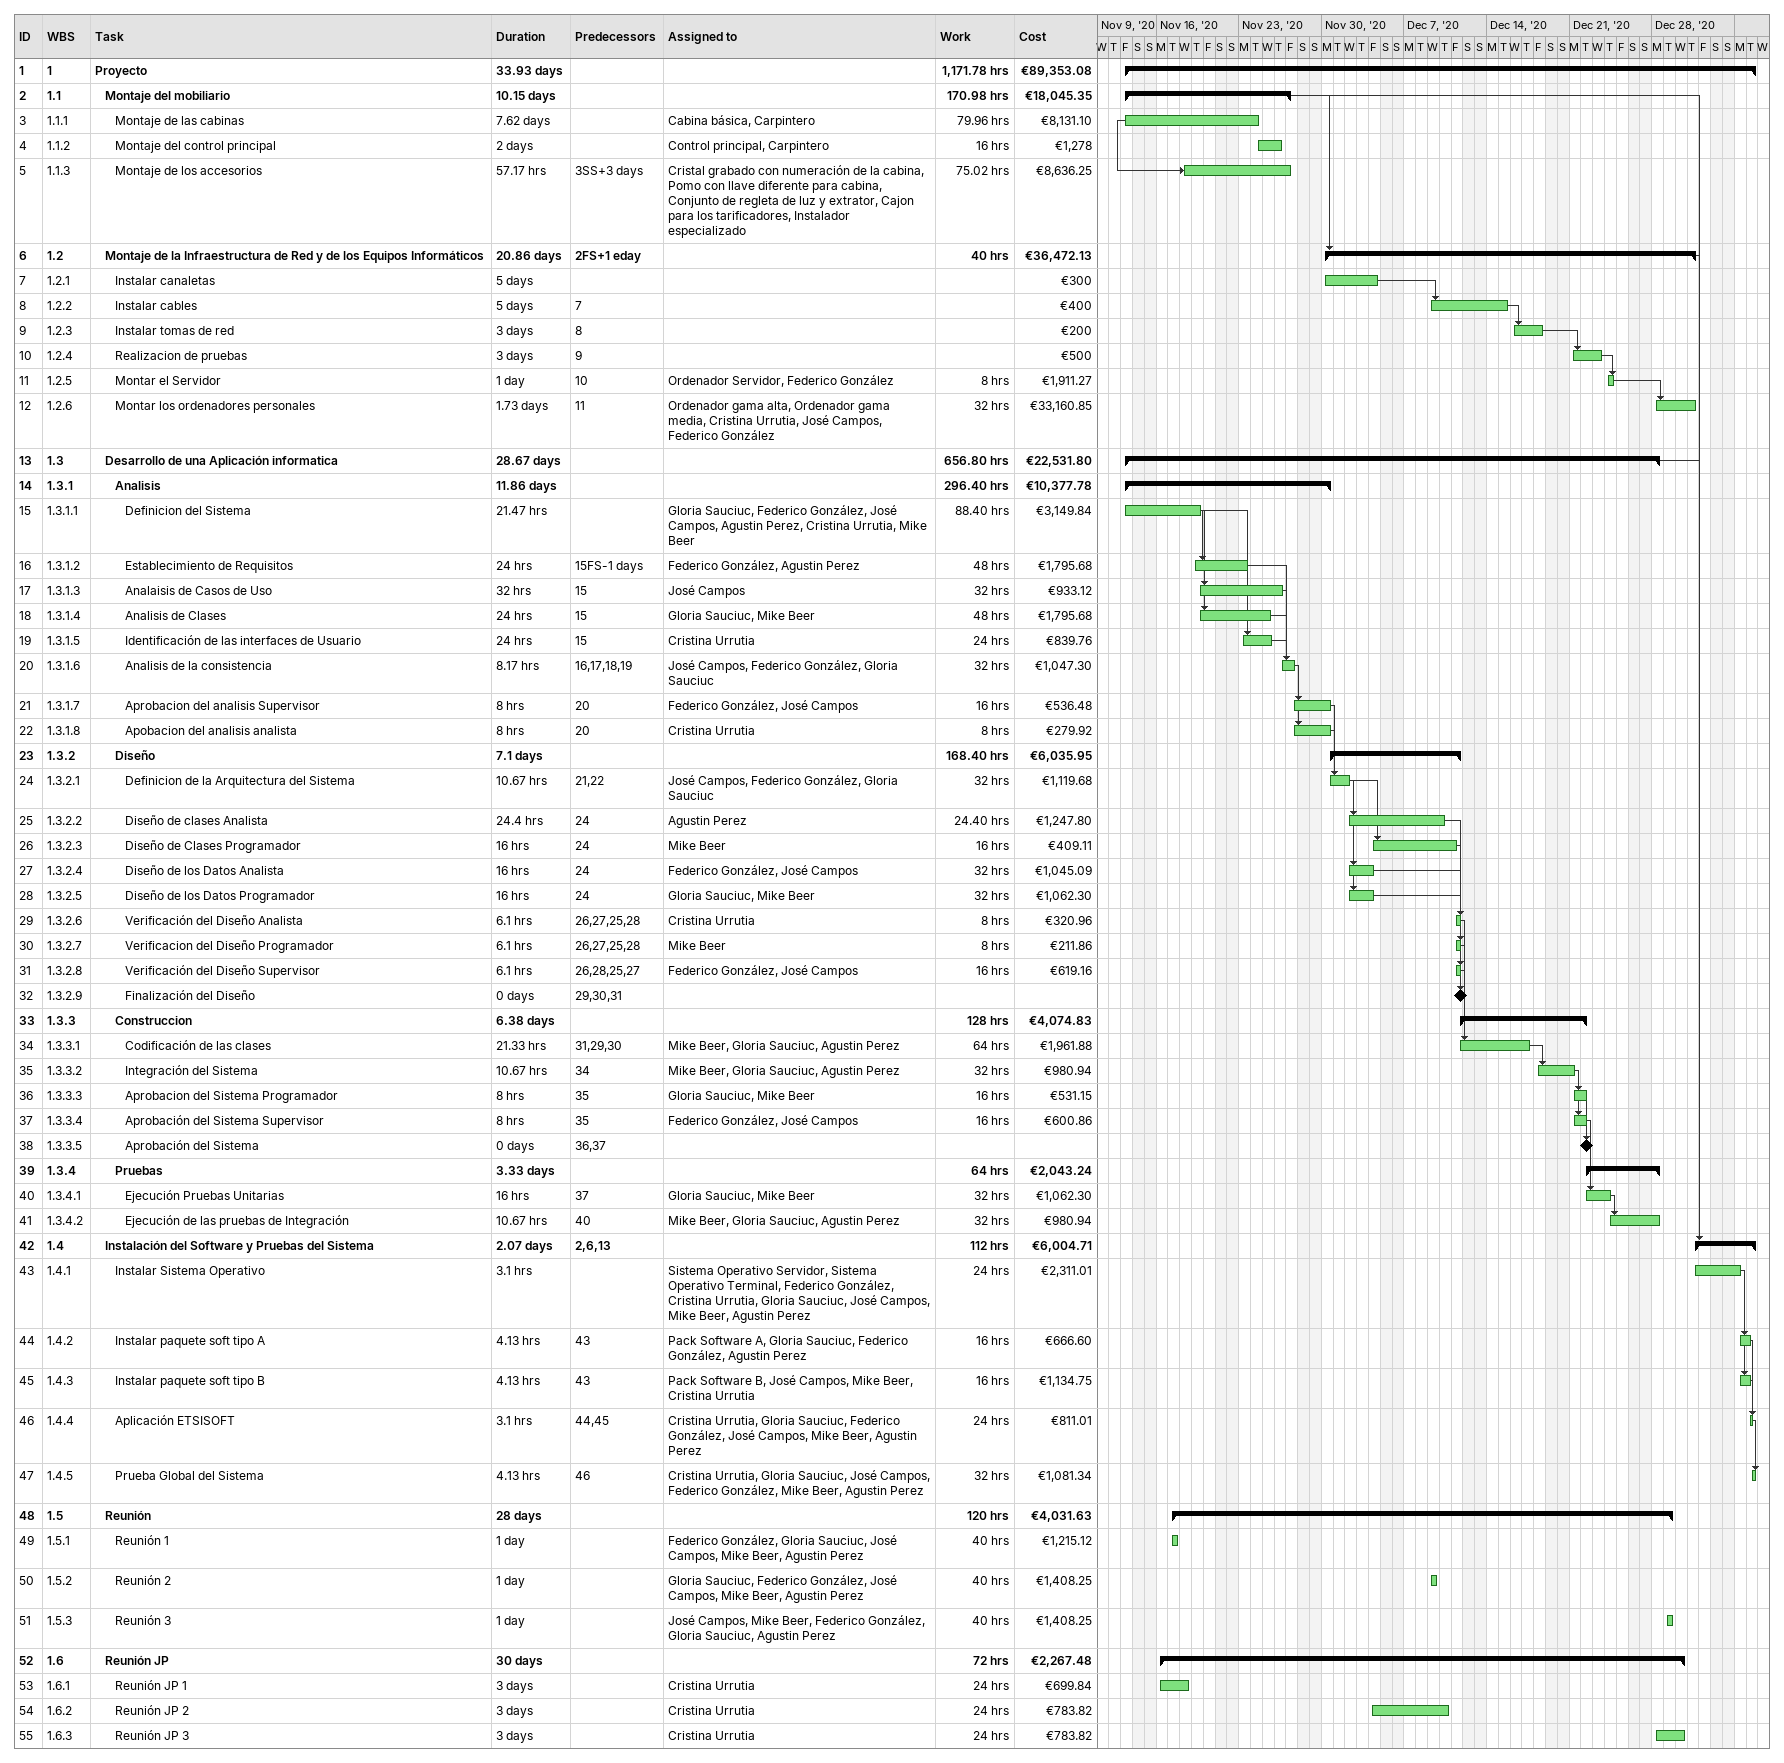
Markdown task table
| ID | WBS | Task | Duration | Start | Finish | Predecessors | Resources | Work (h) | Cost (€) |
|---|---|---|---|---|---|---|---|---|---|
| 1 | 1 | **Proyecto** | 33.93d | 2020-11-13 | 2021-01-05 |  |  | 1171.78 | 89353.08 |
| 2 | 1.1 | **Montaje del mobiliario** | 10.15d | 2020-11-13 | 2020-11-27 |  |  | 170.98 | 18045.35 |
| 3 | 1.1.1 | Montaje de las cabinas | 7.62d | 2020-11-13 | 2020-11-24 |  | Cabina básica, Carpintero | 79.96 | 8131.10 |
| 4 | 1.1.2 | Montaje del control principal | 2d | 2020-11-24 | 2020-11-26 |  | Control principal, Carpintero | 16 | 1278 |
| 5 | 1.1.3 | Montaje de los accesorios | 57.17h | 2020-11-18 | 2020-11-27 | 3SS+3d | Cristal grabado con numeración de la cabina, Pomo con llave diferente para cabina, Conjunto de regleta de luz y extrator, Cajon para los tarificadores, Instalador especializado | 75.02 | 8636.25 |
| 6 | 1.2 | **Montaje de la Infraestructura de Red y de los Equipos Informáticos** | 20.86d | 2020-11-30 | 2020-12-31 | 2FS+1ed |  | 40 | 36472.13 |
| 7 | 1.2.1 | Instalar canaletas | 5d | 2020-11-30 | 2020-12-04 |  |  |  | 300 |
| 8 | 1.2.2 | Instalar cables | 5d | 2020-12-09 | 2020-12-15 | 7 |  |  | 400 |
| 9 | 1.2.3 | Instalar tomas de red | 3d | 2020-12-16 | 2020-12-18 | 8 |  |  | 200 |
| 10 | 1.2.4 | Realizacion de pruebas | 3d | 2020-12-21 | 2020-12-23 | 9 |  |  | 500 |
| 11 | 1.2.5 | Montar el Servidor | 1d | 2020-12-24 | 2020-12-24 | 10 | Ordenador Servidor, Federico González | 8 | 1911.27 |
| 12 | 1.2.6 | Montar los ordenadores personales | 1.73d | 2020-12-28 | 2020-12-31 | 11 | Ordenador gama alta, Ordenador gama media, Cristina Urrutia, José Campos, Federico González | 32 | 33160.85 |
| 13 | 1.3 | **Desarrollo de una Aplicación informatica** | 28.67d | 2020-11-13 | 2020-12-28 |  |  | 656.80 | 22531.80 |
| 14 | 1.3.1 | **Analisis** | 11.86d | 2020-11-13 | 2020-11-30 |  |  | 296.40 | 10377.78 |
| 15 | 1.3.1.1 | Definicion del Sistema | 21.47h | 2020-11-13 | 2020-11-19 |  | Gloria Sauciuc, Federico González, José Campos, Agustin Perez, Cristina Urrutia, Mike Beer | 88.40 | 3149.84 |
| 16 | 1.3.1.2 | Establecimiento de Requisitos | 24h | 2020-11-19 | 2020-11-23 | 15FS-1d | Federico González, Agustin Perez | 48 | 1795.68 |
| 17 | 1.3.1.3 | Analaisis de Casos de Uso | 32h | 2020-11-19 | 2020-11-26 | 15 | José Campos | 32 | 933.12 |
| 18 | 1.3.1.4 | Analisis de Clases | 24h | 2020-11-19 | 2020-11-25 | 15 | Gloria Sauciuc, Mike Beer | 48 | 1795.68 |
| 19 | 1.3.1.5 | Identificación de las interfaces de Usuario | 24h | 2020-11-23 | 2020-11-25 | 15 | Cristina Urrutia | 24 | 839.76 |
| 20 | 1.3.1.6 | Analisis de la consistencia | 8.17h | 2020-11-26 | 2020-11-27 | 16, 17, 18, 19 | José Campos, Federico González, Gloria Sauciuc | 32 | 1047.30 |
| 21 | 1.3.1.7 | Aprobacion del analisis Supervisor | 8h | 2020-11-27 | 2020-11-30 | 20 | Federico González, José Campos | 16 | 536.48 |
| 22 | 1.3.1.8 | Apobacion del analisis analista | 8h | 2020-11-27 | 2020-11-30 | 20 | Cristina Urrutia | 8 | 279.92 |
| 23 | 1.3.2 | **Diseño** | 7.1d | 2020-11-30 | 2020-12-11 |  |  | 168.40 | 6035.95 |
| 24 | 1.3.2.1 | Definicion de la Arquitectura del Sistema | 10.67h | 2020-11-30 | 2020-12-02 | 21, 22 | José Campos, Federico González, Gloria Sauciuc | 32 | 1119.68 |
| 25 | 1.3.2.2 | Diseño de clases Analista | 24.4h | 2020-12-02 | 2020-12-10 | 24 | Agustin Perez | 24.40 | 1247.80 |
| 26 | 1.3.2.3 | Diseño de Clases Programador | 16h | 2020-12-04 | 2020-12-11 | 24 | Mike Beer | 16 | 409.11 |
| 27 | 1.3.2.4 | Diseño de los Datos Analista | 16h | 2020-12-02 | 2020-12-04 | 24 | Federico González, José Campos | 32 | 1045.09 |
| 28 | 1.3.2.5 | Diseño de los Datos Programador | 16h | 2020-12-02 | 2020-12-04 | 24 | Gloria Sauciuc, Mike Beer | 32 | 1062.30 |
| 29 | 1.3.2.6 | Verificación del Diseño Analista | 6.1h | 2020-12-11 | 2020-12-11 | 26, 27, 25, 28 | Cristina Urrutia | 8 | 320.96 |
| 30 | 1.3.2.7 | Verificacion del Diseño Programador | 6.1h | 2020-12-11 | 2020-12-11 | 26, 27, 25, 28 | Mike Beer | 8 | 211.86 |
| 31 | 1.3.2.8 | Verificación del Diseño Supervisor | 6.1h | 2020-12-11 | 2020-12-11 | 26, 28, 25, 27 | Federico González, José Campos | 16 | 619.16 |
| 32 | 1.3.2.9 | Finalización del Diseño | 0d | 2020-12-11 | 2020-12-11 | 29, 30, 31 |  |  |  |
| 33 | 1.3.3 | **Construccion** | 6.38d | 2020-12-11 | 2020-12-22 |  |  | 128 | 4074.83 |
| 34 | 1.3.3.1 | Codificación de las clases | 21.33h | 2020-12-11 | 2020-12-17 | 31, 29, 30 | Mike Beer, Gloria Sauciuc, Agustin Perez | 64 | 1961.88 |
| 35 | 1.3.3.2 | Integración del Sistema | 10.67h | 2020-12-18 | 2020-12-21 | 34 | Mike Beer, Gloria Sauciuc, Agustin Perez | 32 | 980.94 |
| 36 | 1.3.3.3 | Aprobacion del Sistema Programador | 8h | 2020-12-21 | 2020-12-22 | 35 | Gloria Sauciuc, Mike Beer | 16 | 531.15 |
| 37 | 1.3.3.4 | Aprobación del Sistema Supervisor | 8h | 2020-12-21 | 2020-12-22 | 35 | Federico González, José Campos | 16 | 600.86 |
| 38 | 1.3.3.5 | Aprobación del Sistema | 0d | 2020-12-22 | 2020-12-22 | 36, 37 |  |  |  |
| 39 | 1.3.4 | **Pruebas** | 3.33d | 2020-12-22 | 2020-12-28 |  |  | 64 | 2043.24 |
| 40 | 1.3.4.1 | Ejecución Pruebas Unitarias | 16h | 2020-12-22 | 2020-12-24 | 37 | Gloria Sauciuc, Mike Beer | 32 | 1062.30 |
| 41 | 1.3.4.2 | Ejecución de las pruebas de Integración | 10.67h | 2020-12-24 | 2020-12-28 | 40 | Mike Beer, Gloria Sauciuc, Agustin Perez | 32 | 980.94 |
| 42 | 1.4 | **Instalación del Software y Pruebas del Sistema** | 2.07d | 2020-12-31 | 2021-01-05 | 2, 6, 13 |  | 112 | 6004.71 |
| 43 | 1.4.1 | Instalar Sistema Operativo | 3.1h | 2020-12-31 | 2021-01-04 |  | Sistema Operativo Servidor, Sistema Operativo Terminal, Federico González, Cristina Urrutia, Gloria Sauciuc, José Campos, Mike Beer, Agustin Perez | 24 | 2311.01 |
| 44 | 1.4.2 | Instalar paquete soft tipo A | 4.13h | 2021-01-04 | 2021-01-05 | 43 | Pack Software A, Gloria Sauciuc, Federico González, Agustin Perez | 16 | 666.60 |
| 45 | 1.4.3 | Instalar paquete soft tipo B | 4.13h | 2021-01-04 | 2021-01-05 | 43 | Pack Software B, José Campos, Mike Beer, Cristina Urrutia | 16 | 1134.75 |
| 46 | 1.4.4 | Aplicación ETSISOFT | 3.1h | 2021-01-05 | 2021-01-05 | 44, 45 | Cristina Urrutia, Gloria Sauciuc, Federico González, José Campos, Mike Beer, Agustin Perez | 24 | 811.01 |
| 47 | 1.4.5 | Prueba Global del Sistema | 4.13h | 2021-01-05 | 2021-01-05 | 46 | Cristina Urrutia, Gloria Sauciuc, José Campos, Federico González, Mike Beer, Agustin Perez | 32 | 1081.34 |
| 48 | 1.5 | **Reunión** | 28d | 2020-11-17 | 2020-12-29 |  |  | 120 | 4031.63 |
| 49 | 1.5.1 | Reunión 1 | 1d | 2020-11-17 | 2020-11-17 |  | Federico González, Gloria Sauciuc, José Campos, Mike Beer, Agustin Perez | 40 | 1215.12 |
| 50 | 1.5.2 | Reunión 2 | 1d | 2020-12-09 | 2020-12-09 |  | Gloria Sauciuc, Federico González, José Campos, Mike Beer, Agustin Perez | 40 | 1408.25 |
| 51 | 1.5.3 | Reunión 3 | 1d | 2020-12-29 | 2020-12-29 |  | José Campos, Mike Beer, Federico González, Gloria Sauciuc, Agustin Perez | 40 | 1408.25 |
| 52 | 1.6 | **Reunión JP** | 30d | 2020-11-16 | 2020-12-30 |  |  | 72 | 2267.48 |
| 53 | 1.6.1 | Reunión JP 1 | 3d | 2020-11-16 | 2020-11-18 |  | Cristina Urrutia | 24 | 699.84 |
| 54 | 1.6.2 | Reunión JP 2 | 3d | 2020-12-04 | 2020-12-10 |  | Cristina Urrutia | 24 | 783.82 |
| 55 | 1.6.3 | Reunión JP 3 | 3d | 2020-12-28 | 2020-12-30 |  | Cristina Urrutia | 24 | 783.82 |
